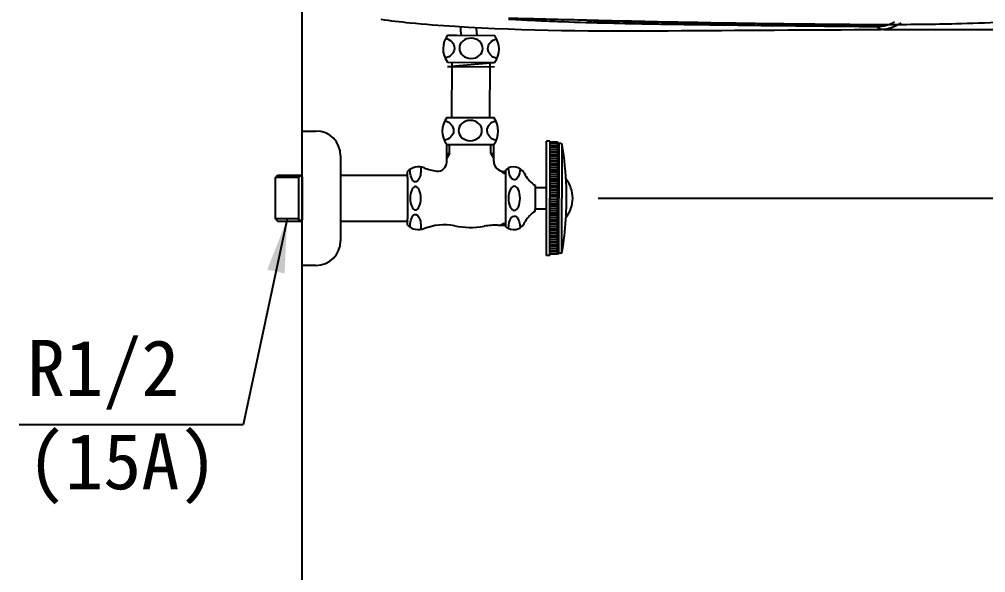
# Model space of a CAD drawing. Extents: x 7905 to 14077, y -986 to 9572.
# Drawn here: x 8072.7 to 8504, y 308.8 to 555.8 of the extents above; entities that cross this region are included whole.
import ezdxf

# ---------------------------------------------------------------- set-up
doc = ezdxf.new("R2010")
doc.units = 0
doc.header["$LTSCALE"] = 20
doc.header["$MEASUREMENT"] = 0
doc.layers.get('0').update_dxf_attribs({"linetype": 'CONTINUOUS'})
doc.layers.get('DEFPOINTS').update_dxf_attribs({"linetype": 'CONTINUOUS'})
for name, color, linetype in [('1', 1, 'CONTINUOUS'), ('2', 2, 'CONTINUOUS'), ('3', 3, 'CONTINUOUS'), ('4', 4, 'CONTINUOUS'), ('SA-DOOR', 4, 'CONTINUOUS')]:
    doc.layers.add(name, color=color, linetype=linetype)
doc.styles.add('ROMANS', font='NanumGothic.ttf')
doc.styles.get("Standard").update_dxf_attribs({"font": 'NanumGothic.ttf'})
doc.dimstyles.get("Standard").update_dxf_attribs({"dimtxt": 2.5, "dimasz": 2, "dimexe": 2, "dimexo": 1, "dimgap": 1.5, "dimtad": 1, "dimdec": 0, "dimlfac": 10, "dimrnd": 0.5, "dimzin": 0, "dimdsep": 46, "dimtxsty": 'Standard', "dimcen": 0, "dimclrt": 2, "dimadec": 0, "dimazin": 0, "dimtfac": 1, "dimtdec": 0, "dimtmove": 0, "dimatfit": 3, "dimfxl": 0, "dimtolj": 1, "dimtzin": 0, "dimarcsym": 0})

# ---------------------------------------------------------------- blocks, each defined once
blk = doc.blocks.new('*D50')
at = {"color": 3, "lineweight": -2}
for p, q in [((8800.35, 750.92), (8842.03, 750.92)), ((8836.03, 726.92), (8836.03, 644.25)), ((8836.03, 499.92), (8836.03, 587.59)), ((8330.99, 475.92), (8842.03, 475.92))]:
    blk.add_line(p, q, dxfattribs=at)
at = {"color": 3}
for points in [[(8832.03, 726.92), (8840.03, 726.92), (8836.03, 750.92)], [(8832.03, 499.92), (8840.03, 499.92), (8836.03, 475.92)]]:
    blk.add_solid(points, dxfattribs=at)
at = {"layer": 'DEFPOINTS', "color": 0}
for p in [(8799.15, 750.92), (8329.79, 475.92), (8836.03, 475.92)]:
    blk.add_point(p, dxfattribs=at)
at = {"color": 2, "insert": (8836.03, 615.92), "char_height": 30, "attachment_point": 5}
blk.add_mtext('\\A1;275', dxfattribs=at)
blk = doc.blocks.new('A$Cca7b564f')
at = {"layer": '1', "color": 7, "linetype": 'Continuous'}
blk.add_ellipse((255.98, 2.77), major_axis=(0.009, 1), ratio=0.268831, start_param=3.195956, end_param=4.71479, dxfattribs=at)
at = {"layer": '1', "color": 7, "linetype": 'Continuous', "extrusion": (0, 0, -1)}
blk.add_ellipse((257.81, 15.62), major_axis=(12.97, -7.69), ratio=0.994865, start_param=0.402677, end_param=1.027318, dxfattribs=at)
at = {"layer": '1', "color": 7, "linetype": 'Continuous'}
for points, knots in [([(91.56, 394.95), (91.98, 394.96), (93.34, 395), (96.14, 395.06), (100.47, 395.17), (106.33, 395.31), (113.71, 395.49), (122.61, 395.71), (133.05, 395.96), (145.04, 396.23), (158.6, 396.52), (173.76, 396.82), (190.52, 397.12), (208.95, 397.4), (229.06, 397.65), (250.95, 397.82), (274.7, 397.79), (300.4, 397.29), (327.99, 395.89), (357.19, 393.11), (387.85, 388.14), (419.61, 380.29), (452.27, 369.6), (485.51, 355.68), (518.58, 337.51), (550.11, 313.75), (577.38, 282.69), (596, 243.67), (600.39, 209.77), (599.21, 183.75), (596.19, 164.12), (588.25, 139.72), (572.76, 112.33), (547.83, 84.7), (513.32, 59.28), (471.36, 37.94), (427.88, 22.32), (388.83, 12.45), (358.53, 7.64), (337.57, 5.51), (323.01, 4.43), (308.63, 3.61), (288.26, 2.88), (259.11, 2.6), (221.62, 2.89), (178.21, 3.55), (137.75, 4.4), (108.72, 5.13), (95.29, 5.45), (91.56, 5.54)], [0, 0, 0, 0, 0.001119, 0.003576, 0.007371, 0.012506, 0.018979, 0.02679, 0.035938, 0.046425, 0.05825, 0.071413, 0.085913, 0.10175, 0.118924, 0.137435, 0.15728, 0.17846, 0.200993, 0.22488, 0.250117, 0.276698, 0.304621, 0.333888, 0.364502, 0.396462, 0.42976, 0.464381, 0.500343, 0.511789, 0.527896, 0.548652, 0.574047, 0.604076, 0.638738, 0.678033, 0.718519, 0.751229, 0.77616, 0.79331, 0.802684, 0.811893, 0.828579, 0.852743, 0.884394, 0.923538, 0.964679, 0.990168, 1, 1, 1, 1]), ([(34.63, 5.12), (38.86, 4.55), (43.23, 4.05), (54.22, 2.97), (60.94, 2.44), (67.76, 2)], [0, 0, 0, 0, 0.404671, 0.404671, 1, 1, 1, 1]), ([(255.98, 1.78), (251.82, 1.81), (244.9, 1.87), (231.07, 2), (214.6, 2.17), (194.17, 2.41), (177.26, 2.63), (164.91, 2.8), (158.19, 2.9), (148.13, 3.06), (133.63, 3.36), (116.97, 3.9), (103.67, 4.46), (97.02, 4.81), (93.7, 4.99)], [0, 0, 0, 0, 0.075162, 0.125007, 0.250012, 0.375016, 0.5, 0.562498, 0.604167, 0.625001, 0.750005, 0.874996, 0.937543, 1, 1, 1, 1]), ([(126.57, 4.61), (129.05, 4.53), (137.33, 4.29), (153.19, 3.98), (175.37, 3.65), (200.95, 3.34), (228.26, 3.05), (246.92, 2.86), (256.24, 2.77)], [0, 0, 0, 0, 0.058404, 0.19501, 0.372276, 0.576794, 0.788406, 1, 1, 1, 1]), ([(67.76, 2), (99.44, -0.01), (131.14, -0.13), (194.56, 0.24), (226.26, 0.42), (257.97, 0.6)], [0, 0, 0, 0, 0.5, 0.5, 1, 1, 1, 1]), ([(263.9, 3.87), (262.8, 3.22), (260.24, 2.09), (257.48, 1.89), (255.98, 1.78)], [0, 0, 0, 0, 0.458898, 1, 1, 1, 1])]:
    blk.add_open_spline(points, degree=3, knots=knots, dxfattribs=at)
for points in [[(93.7, 4.99), (93, 5.02), (92.29, 5.06), (91.57, 5.1)], [(257.97, 0.6), (257.31, 0.99), (256.64, 1.38), (255.98, 1.78)]]:
    blk.add_open_spline(points, degree=3, dxfattribs=at)
blk = doc.blocks.new('*D52')
at = {"color": 3, "lineweight": -2}
for p, q in [((8458.59, 950.57), (8907.51, 950.57)), ((8901.51, 926.57), (8901.51, 779.15)), ((8901.51, 575.28), (8901.51, 722.7)), ((8458.59, 551.28), (8907.51, 551.28))]:
    blk.add_line(p, q, dxfattribs=at)
at = {"color": 3}
for points in [[(8897.51, 926.57), (8905.51, 926.57), (8901.51, 950.57)], [(8897.51, 575.28), (8905.51, 575.28), (8901.51, 551.28)]]:
    blk.add_solid(points, dxfattribs=at)
at = {"layer": 'DEFPOINTS', "color": 0}
for p in [(8457.39, 950.57), (8901.51, 950.57), (8457.39, 551.28)]:
    blk.add_point(p, dxfattribs=at)
at = {"color": 2, "insert": (8901.51, 750.92), "char_height": 30, "attachment_point": 5}
blk.add_mtext('\\A1;400', dxfattribs=at)

msp = doc.modelspace()

# ---------------------------------------------------------------- linework, layer by layer
at = {"layer": '3'}
msp.add_line((8198.95162, 500.92399), (8198.95162, 1000.92399), dxfattribs=at)
at = {"layer": '3', "color": 6}
for p, q in [((8263.74887, 534.69512), (8284.76162, 536.55646)), ((8263.76208, 536.69507), (8284.76162, 536.55646)), ((8265.69419, 536.70111), (8265.53064, 511.92376)), ((8282.6937, 536.57011), (8282.53101, 511.92376)), ((8263.74887, 534.69512), (8284.74842, 534.55651))]:
    msp.add_line(p, q, dxfattribs=at)
at = {"layer": '3'}
msp.add_open_spline([(8270.00758, 548.66364), (8269.8521, 549.96183), (8269.70043, 551.2579), (8269.5856, 552.53351)], degree=3, dxfattribs=at)
msp.add_open_spline([(8277.06527, 548.60158), (8277.04853, 548.74101), (8277.03179, 548.88043), (8277.01504, 549.01986), (8277.01384, 549.02987), (8277.01264, 549.03988), (8277.01144, 549.04989), (8276.94666, 549.58934), (8276.88302, 550.11947), (8276.76366, 551.14872), (8276.70789, 551.64832), (8276.6573, 552.13564)], degree=3, knots=[-0.401196575, -0.401196575, -0.401196575, -0.401196575, -0.026874952, -0.026874952, -0.026874952, 0, 0, 0, 1.448771358, 1.448771358, 2.871453574, 2.871453574, 2.871453574, 2.871453574], dxfattribs=at)
at = {"layer": '4', "color": 3}
for p, q in [((8263.86777, 548.71763), (8268.01761, 548.68114)), ((8268.01761, 548.68114), (8284.86696, 548.53298)), ((8263.76225, 536.7181), (8284.76144, 536.53344))]:
    msp.add_line(p, q, dxfattribs=at)
at = {"layer": '4'}
for p, q in [((8263.45162, 511.92376), (8267.60162, 511.92376)), ((8267.60162, 511.92376), (8284.45162, 511.92376)), ((8198.95162, 505.92446), (8204.95162, 505.92446)), ((8198.95162, 445.92446), (8198.95162, 505.92446)), ((8309.45162, 501.42376), (8307.95162, 501.42376)), ((8307.95162, 500.42376), (8307.95162, 501.42376)), ((8307.95162, 475.92376), (8307.95162, 500.42376)), ((8309.45162, 501.22376), (8309.45162, 501.42376)), ((8309.45162, 501.22376), (8309.45162, 475.92376)), ((8312.95162, 500.51228), (8309.45162, 500.51228)), ((8312.95162, 500.92376), (8309.75162, 500.92376)), ((8313.45162, 500.42376), (8312.95162, 500.92376)), ((8312.95162, 500.92376), (8312.95162, 475.92376)), ((8314.27537, 500.42376), (8313.45162, 500.42376)), ((8313.45162, 500.42376), (8313.45162, 475.92376)), ((8263.45162, 499.92376), (8284.45162, 499.92376)), ((8263.45162, 492.01213), (8263.45162, 499.92376)), ((8264.70162, 495.92376), (8264.70162, 499.92376)), ((8283.20162, 495.92376), (8283.20162, 499.92376)), ((8284.45162, 492.42376), (8284.45162, 499.92376)), ((8312.95162, 499.51228), (8309.45162, 499.51228)), ((8312.95162, 498.51228), (8309.45162, 498.51228)), ((8312.95162, 497.51228), (8309.45162, 497.51228)), ((8312.95162, 496.51228), (8309.45162, 496.51228)), ((8314.8668, 499.92376), (8314.8668, 475.92376)), ((8216.0759, 494.92376), (8216.0759, 456.92376)), ((8263.45162, 495.92376), (8264.70162, 495.92376)), ((8264.70162, 495.92376), (8263.45162, 493.7587)), ((8283.20162, 495.92376), (8284.45162, 495.92376)), ((8283.20162, 495.92376), (8284.45162, 493.7587)), ((8312.95162, 495.51228), (8309.45162, 495.51228)), ((8312.95162, 494.51228), (8309.45162, 494.51228)), ((8312.95162, 493.51228), (8309.45162, 493.51228)), ((8312.95162, 492.51228), (8309.45162, 492.51228)), ((8245.95049, 485.17489), (8245.95049, 487.92265)), ((8288.95162, 487.17376), (8287.65258, 488.11534)), ((8288.95162, 487.92376), (8289.86502, 487.92376)), ((8288.95162, 487.17376), (8288.95162, 487.92376)), ((8289.86502, 487.92376), (8289.86502, 488.64448)), ((8289.86502, 463.92376), (8289.86502, 487.92376)), ((8312.95162, 491.51228), (8309.45162, 491.51228)), ((8312.95162, 490.51228), (8309.45162, 490.51228)), ((8312.95162, 489.51228), (8309.45162, 489.51228)), ((8312.95162, 488.51228), (8309.45162, 488.51228)), ((8312.95162, 487.51228), (8309.45162, 487.51228)), ((8186.95162, 485.17446), (8187.95162, 486.17446)), ((8197.45162, 485.17446), (8186.95162, 485.17446)), ((8187.0759, 466.67446), (8187.0759, 485.17446)), ((8187.95162, 486.17446), (8198.95162, 486.17446)), ((8197.45162, 465.67446), (8197.45162, 486.17446)), ((8197.45162, 485.17446), (8198.45162, 486.17446)), ((8198.95162, 485.5575), (8198.95162, 466.29207)), ((8215.95162, 486.17376), (8245.95049, 486.17376)), ((8245.95162, 485.17376), (8245.95162, 466.67376)), ((8288.95162, 487.17376), (8289.86502, 487.17376)), ((8297.97843, 487.24527), (8298.53079, 486.28855)), ((8312.95162, 486.51228), (8309.45162, 486.51228)), ((8312.95162, 485.51228), (8309.45162, 485.51228)), ((8312.95162, 484.51228), (8309.45162, 484.51228)), ((8312.95162, 483.51228), (8309.45162, 483.51228)), ((8302.86502, 481.6561), (8302.86502, 480.67376)), ((8302.86502, 480.67376), (8302.86502, 471.17376)), ((8302.86502, 480.67376), (8307.95162, 480.67376)), ((8312.95162, 482.51228), (8309.45162, 482.51228)), ((8312.95162, 481.51228), (8309.45162, 481.51228)), ((8312.95162, 480.51228), (8309.45162, 480.51228)), ((8312.95162, 479.51228), (8309.45162, 479.51228)), ((8307.95162, 450.42376), (8307.95162, 475.92376)), ((8312.95162, 478.51228), (8309.45162, 478.51228)), ((8312.95162, 477.51228), (8309.45162, 477.51228)), ((8312.95162, 476.51228), (8309.45162, 476.51228)), ((8309.45162, 450.62376), (8309.45162, 475.92376)), ((8312.95162, 475.33524), (8309.45162, 475.33524)), ((8312.95162, 450.92376), (8312.95162, 475.92376)), ((8313.45162, 451.42376), (8313.45162, 475.92376)), ((8314.8668, 451.92376), (8314.8668, 475.92376)), ((8302.86502, 471.17376), (8307.95162, 471.17376)), ((8302.86502, 470.19142), (8302.86502, 471.17376)), ((8312.95162, 474.33524), (8309.45162, 474.33524)), ((8312.95162, 473.33524), (8309.45162, 473.33524)), ((8312.95162, 472.33524), (8309.45162, 472.33524)), ((8312.95162, 471.33524), (8309.45162, 471.33524)), ((8312.95162, 470.33524), (8309.45162, 470.33524)), ((8187.95162, 465.67446), (8186.95162, 466.67446)), ((8197.45162, 466.67446), (8186.95162, 466.67446)), ((8198.45162, 465.67446), (8197.45162, 466.67446)), ((8245.95162, 463.92376), (8245.95162, 466.67376)), ((8312.95162, 469.33524), (8309.45162, 469.33524)), ((8312.95162, 468.33524), (8309.45162, 468.33524)), ((8312.95162, 467.33524), (8309.45162, 467.33524)), ((8312.95162, 466.33524), (8309.45162, 466.33524)), ((8187.95162, 465.67446), (8198.95162, 465.67446)), ((8215.95162, 465.67376), (8245.95162, 465.67376)), ((8245.95162, 465.67376), (8245.95162, 465.49202)), ((8245.95162, 463.92376), (8245.95162, 465.49202)), ((8286.23983, 463.92376), (8289.86502, 463.92376)), ((8288.95162, 464.67376), (8287.65258, 463.92376)), ((8288.95162, 464.67376), (8289.86502, 464.67376)), ((8288.95162, 463.92376), (8288.95162, 464.67376)), ((8289.86502, 463.20305), (8289.86502, 463.92376)), ((8297.97843, 464.60225), (8298.53079, 465.55897)), ((8312.95162, 465.33524), (8309.45162, 465.33524)), ((8312.95162, 464.33524), (8309.45162, 464.33524)), ((8312.95162, 463.33524), (8309.45162, 463.33524)), ((8312.95162, 462.33524), (8309.45162, 462.33524)), ((8312.95162, 461.33524), (8309.45162, 461.33524)), ((8312.95162, 460.33524), (8309.45162, 460.33524)), ((8312.95162, 459.33524), (8309.45162, 459.33524)), ((8312.95162, 458.33524), (8309.45162, 458.33524)), ((8312.95162, 457.33524), (8309.45162, 457.33524)), ((8312.95162, 456.33524), (8309.45162, 456.33524)), ((8312.95162, 455.33524), (8309.45162, 455.33524)), ((8312.95162, 454.33524), (8309.45162, 454.33524)), ((8312.95162, 453.33524), (8309.45162, 453.33524)), ((8309.45162, 450.42376), (8307.95162, 450.42376)), ((8312.95162, 452.33524), (8309.45162, 452.33524)), ((8312.95162, 451.33524), (8309.45162, 451.33524)), ((8309.45162, 450.42376), (8309.45162, 450.62376)), ((8312.95162, 450.92376), (8309.75162, 450.92376)), ((8313.45162, 451.42376), (8312.95162, 450.92376)), ((8314.27537, 451.42376), (8313.45162, 451.42376)), ((8204.95162, 445.92446), (8198.95162, 445.92446))]:
    msp.add_line(p, q, dxfattribs=at)
at = {"layer": '4', "color": 3}
for centre, start, end in [((8271.8147, 542.64752), 142.6262874, 216.3660827), ((8276.81451, 542.60355), 322.6262874, 36.3660827)]:
    msp.add_arc(centre, 10, start, end, dxfattribs=at)
at = {"layer": '4'}
for centre, radius, start, end in [((8271.45162, 505.92376), 10, 143.1301024, 216.8698976), ((8276.45162, 505.92376), 10, 323.1301024, 36.8698976), ((8204.95162, 494.92446), 11, 89.3526288, 90), ((8205.0759, 494.92376), 11, 0, 90), ((8309.75162, 501.22376), 0.3, 180, 270), ((8314.27537, 499.72376), 0.7, 9.49341, 90), ((8171.95162, 475.92376), 145, 1.9431421, 9.49341), ((8259.45162, 492.01213), 4, 262.2883215, 0), ((8288.95162, 492.42376), 4.5, 180, 270), ((8250.85799, 482.93101), 7, 69.0338625, 134.5129364), ((8262.24645, 512.65147), 24.82771, 249.0338625, 262.2883215), ((8293.33915, 484.56679), 5.35697, 30, 130.4305656), ((8310.65515, 493.28855), 14, 210, 236.1901796), ((8305.69739, 475.87843), 14, 0.2472715, 38.2140733), ((8171.95162, 475.92376), 145, 350.50659, 1.9431421), ((8305.69739, 475.99927), 14, 321.7859267, 359.7527285), ((8310.65515, 458.55897), 14, 123.8098204, 150), ((8250.85799, 468.91651), 7, 225.5, 290.9661375), ((8262.24645, 439.19605), 24.82771, 79.262725, 110.9661375), ((8273.95162, 500.92376), 38, 259.262726, 279.3048255), ((8286.23983, 425.92376), 38, 89.9999974, 99.3048235), ((8293.33915, 467.28073), 5.35697, 229.5694344, 330), ((8205.0759, 456.92376), 11, 270, 0), ((8309.75162, 450.62376), 0.3, 90, 180), ((8314.27537, 452.12376), 0.7, 270, 350.50659), ((8204.95162, 456.92446), 11, 270, 270.6473712)]:
    msp.add_arc(centre, radius, start, end, dxfattribs=at)
at = {"layer": '4', "color": 3, "extrusion": (0, 0, -1)}
for centre, start_param, end_param in [((8261.63442, 542.96463), 1.82411945, 4.498970222), ((8287.08938, 542.7408), 4.942097007, 7.584650449)]:
    msp.add_ellipse(centre, major_axis=(-5.22926, 0.04598), ratio=0.866391406, start_param=start_param, end_param=end_param, dxfattribs=at)
msp.add_ellipse((8274.31661, 542.85311), major_axis=(-5.22926, 0.04598), ratio=0.866391406, dxfattribs=at)
at = {"layer": '4', "extrusion": (0, 0, -1)}
for centre, major_axis, ratio, start_param, end_param in [((8261.26895, 506.15135), (-5.22946, 0), 0.866391406, 1.82411945, 4.498970222), ((8286.72489, 506.15135), (-5.22946, 0), 0.866391406, 4.942097007, 7.584650449), ((8249.51268, 488.42866), (0, -5.21778), 0.460090084, 4.433610919, 7.934687634), ((8293.63027, 489.51604), (0, -5.39901), 0.478204164, 4.790779575, 7.834250848), ((8249.51268, 463.50948), (0, -5.21778), 0.460090084, 1.472185923, 5.009627066), ((8293.63027, 462.60332), (0, -5.39901), 0.478204164, 1.540107538, 4.68362008)]:
    msp.add_ellipse(centre, major_axis=major_axis, ratio=ratio, start_param=start_param, end_param=end_param, dxfattribs=at)
for centre, major_axis, ratio in [((8273.95162, 506.15135), (-5.22946, 0), 0.866391406), ((8249.51268, 475.92376), (0, -5.21778), 0.460090084), ((8293.63027, 475.92376), (0, -5.39901), 0.478204164)]:
    msp.add_ellipse(centre, major_axis=major_axis, ratio=ratio, dxfattribs=at)
at = {"layer": 'SA-DOOR', "color": 7}
msp.add_lwpolyline([(8198.95162, 1275.95857), (10879.9466, 1275.95857), (10879.9466, -893.3024), (8198.95162, -893.3024)], close=True, dxfattribs=at)

# ---------------------------------------------------------------- block references
msp.add_blockref('A$Cca7b564f', (8199.41641, 550.67862))

# ---------------------------------------------------------------- texts
at = {"layer": '2', "insert": (8076.10009, 375.99556), "char_height": 25, "width": 66.6666667, "attachment_point": 4, "style": 'ROMANS'}
msp.add_mtext('{\\Ftxt|c129;R1/2\\P(15A)}', dxfattribs=at)

# ---------------------------------------------------------------- dimensions: what is measured, and where the dimension line sits
dim = msp.add_linear_dim(base=(8901.5142, 950.57219), p1=(8457.38515, 551.27579), p2=(8457.38515, 950.57219), angle=90, text='400', dimstyle='Standard', override={"dimscale": 1.2, "dimtxt": 25, "dimasz": 20, "dimexe": 5, "dimgap": 10, "dimtih": 1, "dimtoh": 1, "dimlfac": 1, "dimzin": 12, "dimclrd": 3, "dimclre": 3, "dimazin": 2, "dimarcsym": 1})
dim.commit()
dim.dimension.update_dxf_attribs({"geometry": '*D52', "text_midpoint": (8901.5142, 750.92399), "dimtype": 160})
dim = msp.add_linear_dim(base=(8836.0297, 475.92446), p1=(8799.15468, 750.92479), p2=(8329.7949, 475.92446), angle=90, dimstyle='Standard', override={"dimscale": 1.2, "dimtxt": 25, "dimasz": 20, "dimexe": 5, "dimgap": 10, "dimtih": 1, "dimtoh": 1, "dimlfac": 1, "dimzin": 12, "dimclrd": 3, "dimclre": 3, "dimazin": 2, "dimarcsym": 1})
dim.commit()
dim.dimension.update_dxf_attribs({"geometry": '*D50', "text_midpoint": (8836.0297, 615.92439), "dimtype": 160})

# ---------------------------------------------------------------- leaders
msp.add_leader([(8192.20162, 466.67446), (8172.54858, 374.74567), (8072.65341, 374.74567)], dimstyle='Standard', override={"dimscale": 1.2, "dimtxt": 20, "dimasz": 20, "dimexe": 5, "dimgap": 10, "dimtad": 0, "dimtoh": 1, "dimlfac": 1, "dimzin": 12, "dimclrd": 3, "dimclre": 3, "dimazin": 2, "dimarcsym": 1})

doc.saveas('drawing.dxf')
